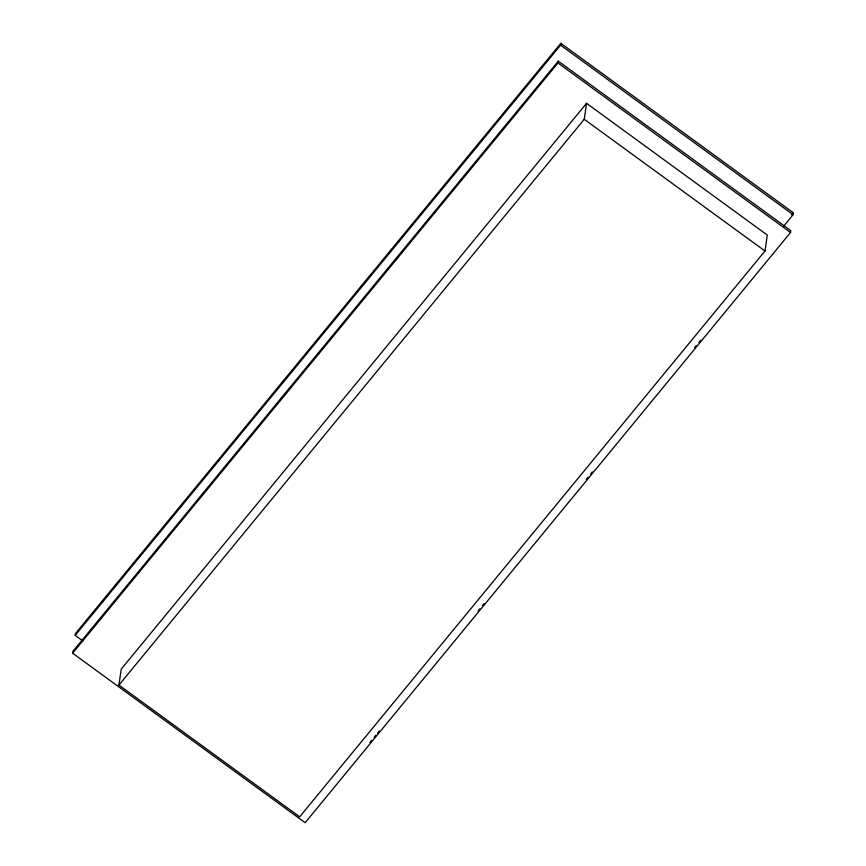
<?xml version="1.0" encoding="UTF-8"?>
<svg xmlns="http://www.w3.org/2000/svg" width="866" height="866" viewBox="0 0 866 866"><rect width="100%" height="100%" fill="white"/><g stroke="black" fill="none" stroke-linecap="round" stroke-linejoin="round"><path stroke-width="1.3" d="M72.625 653.202L72.896 651.319L558.267 61.129L790.799 230.627L790.528 232.51L305.157 822.7L72.625 653.202L557.996 63.002L558.267 61.129M82.844 640.937L75.201 635.373L75.472 633.49L560.843 43.3L793.375 212.798L793.104 214.681L783.654 226.167M118.934 685.071L121.24 669.126L586.553 103.325L767.287 235.065L764.992 251.021L299.679 816.822L118.934 685.071L584.258 119.27L586.553 103.325M75.201 635.373L560.573 45.173L560.843 43.3M791.654 214.887L793.375 212.798M369.858 742.476L371.579 740.387M374.155 737.258L375.876 735.169M377.587 733.08L379.308 730.991M478.097 610.866L479.818 608.776M482.394 605.637L484.116 603.548M586.347 479.244L588.068 477.155M590.644 474.016L592.355 471.927M694.586 347.623L696.307 345.534M698.884 342.406L700.605 340.316M560.573 45.173L793.104 214.681M557.996 63.002L790.528 232.51M584.258 119.27L764.992 251.021"/></g></svg>
